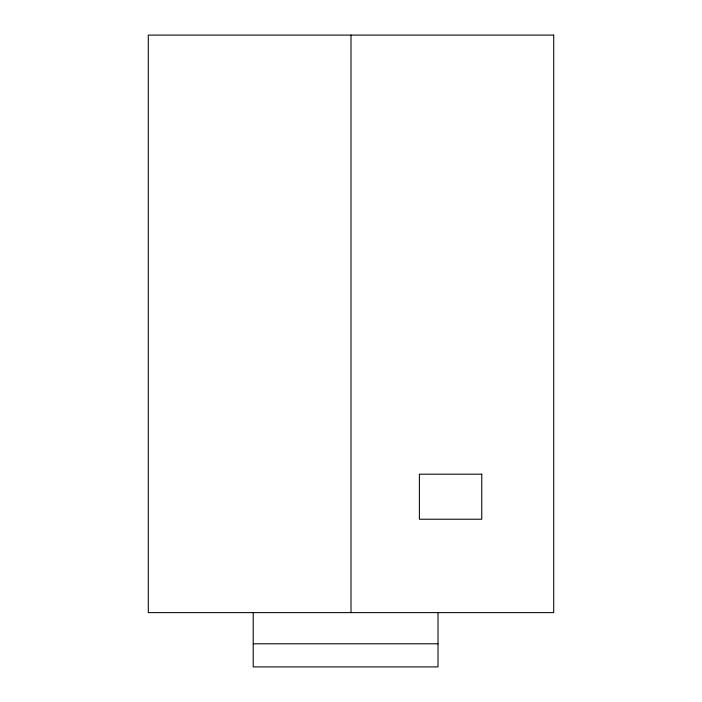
<?xml version="1.0" encoding="UTF-8"?>
<svg xmlns="http://www.w3.org/2000/svg" width="702" height="702" viewBox="0 0 702 702"><rect width="100%" height="100%" fill="white"/><g stroke="black" fill="none" stroke-linecap="round" stroke-linejoin="round"><path stroke-width="1.05" d="M253.22 643.795L438.022 643.795M438.022 612.618L438.022 666.9L253.22 666.9L253.22 612.618M351 35.1L351 612.618M553.711 35.1L148.289 35.1L148.289 612.618L553.711 612.618L553.711 35.1M481.756 474.183L419.384 474.183L419.384 519.226L481.756 519.226L481.756 474.183"/></g></svg>
